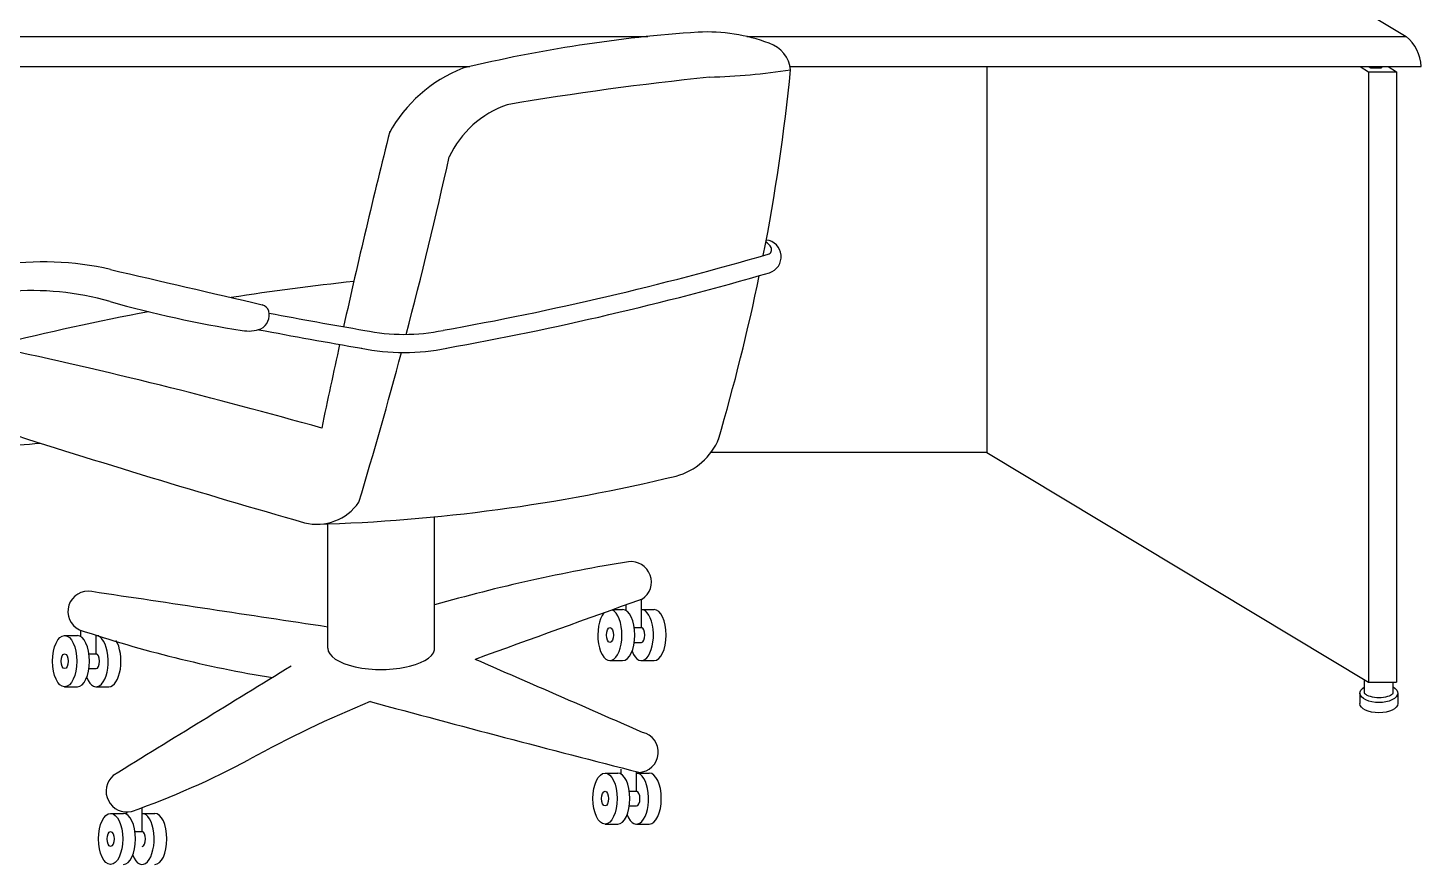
# Model space of a CAD drawing. Header units: millimetres. Extents: x 1282755 to 1285234, y -1758265 to -1757672.
# Drawn here: x 1283078.5 to 1283277.9, y -1757927.5 to -1757807.4 of the extents above; entities that cross this region are included whole.
import ezdxf

# ---------------------------------------------------------------- set-up
doc = ezdxf.new("R2010")
doc.units = ezdxf.units.MM
doc.layers.add('EWire', color=7, linetype='Continuous')
doc.layers.add('MR', color=7, linetype='Continuous')

# ---------------------------------------------------------------- blocks, each defined once
blk = doc.blocks.new('CCMS SET(구성도)')
at = {"layer": 'MR', "linetype": 'Continuous'}
for p, q in [((262087.19, 267121.71), (262204.76, 267050.98)), ((261830.06, 267050.98), (262002.17, 267050.98)), ((262028.57, 267050.98), (262204.76, 267050.98)), ((261834.05, 267042.93), (261954.6, 267042.93)), ((262040.16, 267042.93), (262208.75, 267042.93)), ((262092.74, 267042.93), (262092.74, 266939.79)), ((262192.44, 267042.93), (262194.71, 267041.57)), ((262194.64, 267042.93), (262195.19, 267042.6)), ((262194.71, 267041.57), (262202.19, 267041.57)), ((262194.71, 267041.57), (262194.71, 266878.45)), ((262195.19, 267042.93), (262195.19, 267042.6)), ((262195.19, 267042.6), (262198.12, 267042.6)), ((262198.12, 267042.93), (262198.12, 267042.6)), ((262199.93, 267042.93), (262202.19, 267041.57)), ((262202.19, 267041.57), (262202.19, 266878.45)), ((262092.74, 266939.79), (262018.97, 266939.79)), ((262092.74, 266939.79), (262194.71, 266878.45)), ((261945.17, 266887.83), (261945.17, 266922.64)), ((261916.64, 266887.53), (261916.64, 266920.74)), ((261996.37, 266897.59), (261996.37, 266899.11)), ((262000.42, 266893.03), (262000.42, 266900.55)), ((261992.96, 266897.89), (261995.43, 266897.89)), ((262000.42, 266897.89), (262003.83, 266897.89)), ((261850.7, 266890.61), (261850.7, 266892.35)), ((261998.52, 266893.03), (262000.42, 266893.03)), ((261846.35, 266890.9), (261849.76, 266890.9)), ((261854.75, 266886.05), (261854.75, 266891.11)), ((261854.75, 266890.9), (261855.46, 266890.9)), ((261998.52, 266889.08), (262000.42, 266889.08)), ((261852.85, 266886.05), (261854.75, 266886.05)), ((261992.02, 266884.22), (261995.43, 266884.22)), ((262000.42, 266884.22), (262003.83, 266884.22)), ((261852.85, 266882.09), (261854.75, 266882.09)), ((261846.35, 266877.24), (261849.76, 266877.24)), ((261854.75, 266877.24), (261858.16, 266877.24)), ((262193.65, 266875.54), (262193.65, 266879.09)), ((262194.71, 266878.45), (262202.19, 266878.45)), ((262201.27, 266875.54), (262201.27, 266878.45)), ((262192.41, 266875.54), (262192.41, 266872.78)), ((262202.52, 266875.54), (262202.52, 266872.78)), ((261995.07, 266853.9), (261995.07, 266855.2)), ((261999.12, 266849.34), (261999.12, 266854.49)), ((261990.72, 266854.19), (261994.13, 266854.19)), ((261999.12, 266854.19), (262002.53, 266854.19)), ((261997.22, 266849.34), (261999.12, 266849.34)), ((261858.63, 266843.41), (261862.04, 266843.41)), ((261862.98, 266843.12), (261862.98, 266843.77)), ((261867.03, 266838.56), (261867.03, 266844.93)), ((261867.03, 266843.41), (261870.44, 266843.41)), ((261997.22, 266845.38), (261999.12, 266845.38)), ((261990.72, 266840.52), (261994.13, 266840.52)), ((261999.12, 266840.52), (262002.53, 266840.52)), ((261865.13, 266838.56), (261867.03, 266838.56))]:
    blk.add_line(p, q, dxfattribs=at)
for centre, radius, start, end in [((262040.56, 266679.55), 373.41, 93.8363, 103.6081), ((262018, 267005.2), 46.99, 69.33, 92.9575), ((262031.94, 267041.18), 8.41, 5.9753, 71.653), ((262197.93, 267042.58), 10.82, 1.8489, 50.9082), ((261966.96, 267006.49), 38.71, 111.6173, 151.2741), ((262012.25, 267232.22), 192.22, 271.904, 278.3923), ((261504.77, 267095.5), 538.2, 348.9581, 354.3016), ((262105.31, 266200.73), 843.84, 95.89542, 99.60168), ((261973.38, 267007.42), 26.82, 109.1972, 154.9405), ((263885.84, 266535.77), 2013.13, 165.91731, 167.44316), ((260667.15, 267304.75), 1313.45, 345.29739, 347.42461), ((262031.77, 266992.79), 3.78, 28.5414, 59.4948), ((262033.29, 266992.13), 4.49, 287.4459, 83.5713), ((261797.65, 267808.04), 848.89, 280.16502, 286.1899), ((262033.89, 266994.05), 1.32, 289.8596, 24.3355), ((261840.55, 266910.01), 80.75, 77.1056, 98.6093), ((265858.98, 284142.43), 17613.99, 256.872668, 257.008211), ((261997.55, 266294.79), 694.69, 96.11099, 98.83609), ((261797.65, 267808.04), 853.74, 280.16502, 286.1165), ((261504.77, 267095.5), 538.2, 343.5747, 348.3775), ((261837.72, 266908.13), 74.96, 73.9245, 94.978), ((261997.55, 266294.79), 694.69, 100.68246, 104.08807), ((261940.75, 267271.79), 303.02, 254.2466, 261.0828), ((261896.89, 266976.54), 4.13, 297.3198, 15.2082), ((261898.33, 266976.75), 2.69, 18.9567, 72.1152), ((262209.86, 268622.88), 1674.57, 259.37096, 260.25901), ((261895.49, 266981.73), 9.45, 259.5248, 290.3829), ((262209.86, 268622.88), 1679.41, 259.30673, 260.25901), ((261936.99, 267022.91), 51.52, 258.296, 281.7306), ((261545.38, 265640.89), 1356.78, 74.1903, 77.95757), ((263885.84, 266535.77), 2013.13, 167.58118, 168.23198), ((260667.15, 267304.75), 1313.45, 343.26474, 345.07883), ((261936.99, 267022.91), 56.37, 258.296, 281.7306), ((262671.68, 269573.96), 2759.96, 252.21065, 253.98954), ((261770.4, 267701.78), 762.61, 274.36592, 275.22422), ((262005.4, 266949.92), 16.94, 284.7556, 338.1971), ((261900.11, 267385.79), 465.34, 271.6797, 283.6237), ((261913.75, 266934.27), 13.61, 255.952, 325.4418), ((262068.45, 266468), 448.37, 99.1702, 105.9584), ((261997.62, 266905.2), 5.48, 303.6368, 96.6478), ((261852.6, 266897.35), 5.4, 79.4486, 244.442), ((259672.39, 252176.14), 14887.17, 81.329546, 81.574963), ((264531.04, 259804.34), 7533.94, 109.625136, 109.986091), ((261953.63, 267199.19), 323.66, 251.3757, 260.8018), ((257523.93, 256668.3), 11136.21, 66.296476, 66.547556), ((268133.25, 256693.23), 11941.26, 121.427316, 121.695196), ((262047.48, 266582.25), 314.61, 112.3233, 118.8505), ((263620.86, 273156.28), 6507.07, 254.920491, 255.574022), ((261999.54, 266859.77), 5.4, 272.3083, 77.3017), ((261786.4, 267062.7), 232.21, 289.579, 298.0738), ((261862.98, 266849.34), 5.56, 131.2191, 282.8433)]:
    blk.add_arc(centre, radius, start, end, dxfattribs=at)
for centre, major_axis, ratio, start_param, end_param in [((261992.02, 266891.05), (0, 6.83), 0.472222, 0.5225, 6.095659), ((261995.43, 266891.05), (0, 6.83), 0.472222, 3.141593, 6.283185), ((262000.42, 266891.05), (0, 6.83), 0.472222, 2.259029, 6.283185), ((262003.83, 266891.05), (0, 6.83), 0.472222, 3.141593, 6.283185), ((262000.42, 266891.05), (0, 1.98), 0.471824, 3.141593, 6.283185), ((261849.76, 266884.07), (0, 6.83), 0.472222, 3.141593, 6.283185), ((261854.75, 266884.07), (0, 6.83), 0.472222, 2.259029, 6.283185), ((261858.16, 266884.07), (0, 6.83), 0.472222, 3.141593, 5.651271), ((261930.92, 266887.53), (14.27, 0), 0.39759, 3.141593, 6.336038), ((261854.75, 266884.07), (0, 1.98), 0.471824, 3.141593, 6.283185), ((261994.13, 266847.36), (0, 6.83), 0.472222, 3.141593, 6.283185), ((261999.12, 266847.36), (0, 6.83), 0.472222, 2.259029, 6.283185), ((262002.53, 266847.36), (0, 6.83), 0.472222, 3.141593, 6.283185), ((261999.12, 266847.36), (0, 1.98), 0.471824, 3.141593, 6.283185), ((261862.04, 266836.58), (0, 6.83), 0.472222, 3.141593, 6.283185), ((261867.03, 266836.58), (0, 6.83), 0.472222, 2.259029, 6.283185), ((261870.44, 266836.58), (0, 6.83), 0.472222, 3.141593, 6.283185), ((261867.03, 266836.58), (0, 1.98), 0.471824, 3.141593, 6.283185)]:
    blk.add_ellipse(centre, major_axis=major_axis, ratio=ratio, start_param=start_param, end_param=end_param, dxfattribs=at)
for centre, major_axis, ratio in [((261992.02, 266891.05), (0, 1.98), 0.471824), ((261846.35, 266884.07), (0, 6.83), 0.472222), ((261846.35, 266884.07), (0, 1.98), 0.471824), ((261990.72, 266847.36), (0, 6.83), 0.472222), ((261990.72, 266847.36), (0, 1.98), 0.471824), ((261858.63, 266836.58), (0, 6.83), 0.472222), ((261858.63, 266836.58), (0, 1.98), 0.471824)]:
    blk.add_ellipse(centre, major_axis=major_axis, ratio=ratio, dxfattribs=at)
at = {"layer": 'MR', "linetype": 'Continuous', "extrusion": (0, 0, -1)}
for centre, major_axis, start_param, end_param in [((262197.46, 266875.54), (5.06, 0), -0.716264, 3.857857), ((262197.46, 266872.78), (-5.06, 0), 3.141593, 6.283185)]:
    blk.add_ellipse(centre, major_axis=major_axis, ratio=0.49554, start_param=start_param, end_param=end_param, dxfattribs=at)
at = {"layer": 'MR', "linetype": 'Continuous'}
for points in [[(262193.65, 266875.54), (262193.65, 266875.54), (262193.65, 266875.55), (262193.65, 266875.55)], [(262201.27, 266875.54), (262201.27, 266875.54), (262201.27, 266875.54), (262201.27, 266875.54)]]:
    blk.add_open_spline(points, degree=3, dxfattribs=at)
blk.add_open_spline([(262201.27, 266875.54), (262201.27, 266875.54), (262201.28, 266875.53), (262201.23, 266875.44), (262201.17, 266875.36), (262200.95, 266875.16), (262200.8, 266875.05), (262200.14, 266874.7), (262199.45, 266874.48), (262197.91, 266874.26), (262197.06, 266874.25), (262195.51, 266874.47), (262194.82, 266874.68), (262194.06, 266875.08), (262193.86, 266875.25), (262193.67, 266875.46), (262193.65, 266875.52), (262193.65, 266875.54), (262193.65, 266875.54), (262193.65, 266875.54)], degree=3, knots=[0.021614, 0.021614, 0.021614, 0.021614, 0.261776, 0.261776, 0.501938, 0.501938, 0.7421, 0.7421, 1.291019, 1.291019, 1.839939, 1.839939, 2.388858, 2.388858, 2.732288, 2.732288, 3.01071, 3.01071, 3.119933, 3.119933, 3.119933, 3.119933], dxfattribs=at)

msp = doc.modelspace()

# ---------------------------------------------------------------- block references
at = {"layer": 'EWire', "xscale": 0.5357389644200632, "yscale": 0.5357389644200632, "zscale": 0.5357389644200632}
msp.add_blockref('CCMS SET(구성도)', (1142802.5, -1900878.22), dxfattribs=at)

doc.saveas('drawing.dxf')
